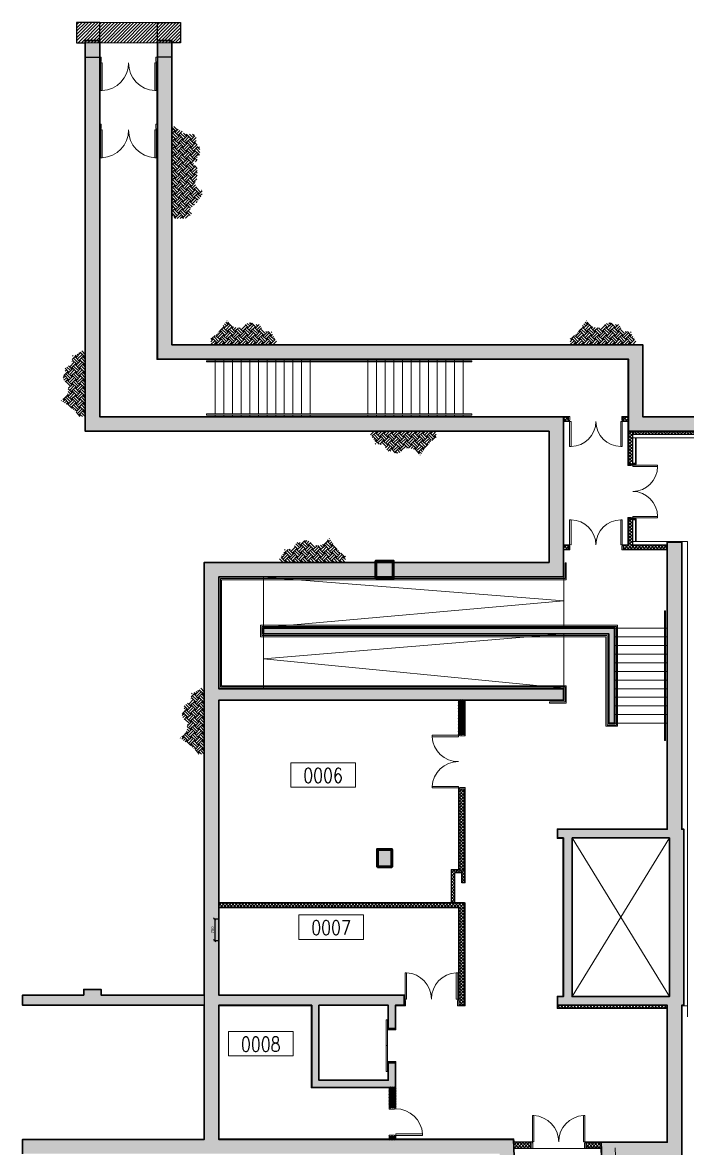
# Model space of a CAD drawing. Header units: inches. Extents: x 228171 to 360635, y 96017 to 200731.
# Drawn here: x 228171 to 251221, y 161698 to 200731 of the extents above; entities that cross this region are included whole.
import ezdxf
from ezdxf.enums import TextEntityAlignment as Align

# ---------------------------------------------------------------- set-up
doc = ezdxf.new("R2010")
doc.units = ezdxf.units.IN
doc.header["$MEASUREMENT"] = 0
for name, color, linetype, lineweight in [('COLUMN - Lower Floor$0$A-G250-M-Walls-Concrete', 251, 'Continuous', 30), ('COLUMN - Lower Floor$0$A-G26-M-Columns-Concrete', 251, 'Continuous', 50), ('COLUMN - Lower Floor$0$A-G262-H-Columns', 251, 'Continuous', 9), ('Lower Floor$0$A-G23-M-Stairs-Concrete', 251, 'Continuous', 15), ('Lower Floor$0$A-G23-M-Stairs-Railings', 251, 'Continuous', 15), ('Lower Floor$0$A-G250-G-Walls-Low-Level', 251, 'Continuous', 15), ('Lower Floor$0$A-G250-M-Walls-Blockwork', 251, 'Continuous', 25), ('Lower Floor$0$A-G251-H-External-Walls', 251, 'Continuous', 5), ('Lower Floor$0$A-G252-H-Internal-Walls', 251, 'Continuous', 9), ('Lower Floor$0$A-G312-M-Wall-Finish-Plaster', 7, 'Continuous', 15), ('Lower Floor$0$A-G312M-Wall-Cladding-Panel', 251, 'Continuous', 9), ('Lower Floor$0$A-G322-M-Door', 251, 'Continuous', 15), ('Lower Floor$0$A-G331-M-Floor-Finish-Screed', 251, 'Continuous', 5), ('Lower Floor$0$A-Z036-G-Void-Symbology', 251, 'Continuous', 9), ('Lower Floor$0$Z-Z001-S-Room-Name-Identification-250', 7, 'Continuous', 25)]:
    doc.layers.add(name, color=color, linetype=linetype, lineweight=lineweight)
doc.layers.add('Z-Z020-A-Xref', color=7, linetype='Continuous')
doc.styles.add('Lower Floor$0$Tag-RomanS', font='romans.shx', dxfattribs={"width": 0.8})
doc.styles.add('ROMAND', font='arial.ttf', dxfattribs={"height": 100})
doc.dimstyles.new('D100', dxfattribs={"dimscale": 0, "dimtxt": 100, "dimasz": 75, "dimexe": 30, "dimexo": 30, "dimgap": 25, "dimtad": 1, "dimdec": 0, "dimzin": 0, "dimdsep": 46, "dimtxsty": 'ROMAND', "dimblk1": 'OBLIQUE', "dimblk2": 'OBLIQUE', "dimsah": 1, "dimcen": 0.1, "dimclrt": 7, "dimadec": 0, "dimazin": 0, "dimtp": 0.1, "dimtfac": 1, "dimtdec": 0, "dimtmove": 0, "dimatfit": 3, "dimldrblk": 'OBLIQUE', "dimfxl": 1, "dimtolj": 1, "dimtzin": 0, "dimarcsym": 0})
pattern_1 = [(45, (189220.635, 257263.144), (-56.1266, 56.1266), []), (135, (189220.635, 257263.144), (-56.1266, -56.1266), [])]

# ---------------------------------------------------------------- blocks, each defined once
blk = doc.blocks.new('COLUMN - Lower Floor')
at = {"layer": 'COLUMN - Lower Floor$0$A-G262-H-Columns'}
h = blk.add_hatch(color=256, dxfattribs=at)
edge = h.paths.add_edge_path()
edge.add_line((57700, -70200), (57700, -75750))
edge.add_line((57700, -75750), (45750, -75750))
edge.add_line((45750, -75750), (45750, -79625))
edge.add_line((45750, -79625), (57700, -79625))
edge.add_line((57700, -79625), (57700, -80025))
edge.add_line((57700, -80025), (45750, -80025))
edge.add_line((45750, -80025), (45750, -90250))
edge.add_line((45750, -90250), (52175, -90250))
edge.add_line((52175, -90250), (52175, -90600))
edge.add_line((52175, -90600), (51875, -90600))
edge.add_line((51875, -90600), (51875, -91400))
edge.add_line((51875, -91400), (51625, -91400))
edge.add_line((51625, -91400), (51625, -90600))
edge.add_line((51625, -90600), (49225, -90600))
edge.add_line((49225, -90600), (49225, -93200))
edge.add_line((49225, -93200), (51625, -93200))
edge.add_line((51625, -93200), (51625, -92600))
edge.add_line((51625, -92600), (51875, -92600))
edge.add_line((51875, -92600), (51875, -93450))
edge.add_line((51875, -93450), (48975, -93450))
edge.add_line((48975, -93450), (48975, -90600))
edge.add_line((48975, -90600), (45750, -90600))
edge.add_line((45750, -90600), (45750, -95250))
edge.add_line((45750, -95250), (55971, -95250))
edge.add_line((55971, -95250), (56967, -120598))
edge.add_arc((56348, -42314), 78286, 270.08668, 270.45285, ccw=False)
edge.add_line((56467, -120600), (55491, -95750))
edge.add_line((55491, -95750), (38950, -95750))
edge.add_line((38950, -95750), (38950, -95250))
edge.add_line((38950, -95250), (45250, -95250))
edge.add_line((45250, -95250), (45250, -90600))
edge.add_line((45250, -90600), (38950, -90600))
edge.add_line((38950, -90600), (38950, -90250))
edge.add_line((38950, -90250), (41075, -90250))
edge.add_line((41075, -90250), (41075, -90050))
edge.add_line((41075, -90050), (41675, -90050))
edge.add_line((41675, -90050), (41675, -90250))
edge.add_line((41675, -90250), (45250, -90250))
edge.add_line((45250, -90250), (45250, -75250))
edge.add_line((45250, -75250), (57200, -75250))
edge.add_line((57200, -75250), (57200, -70700))
edge.add_line((57200, -70700), (51500, -70700))
edge.add_line((51500, -70700), (46500, -70700))
edge.add_line((46500, -70700), (41125, -70700))
edge.add_line((41125, -70700), (41125, -70500))
edge.add_line((41125, -70500), (41125, -65500))
edge.add_line((41125, -65500), (41125, -57152))
edge.add_line((41125, -57152), (41625, -57152))
edge.add_line((41625, -57152), (41625, -70200))
edge.add_line((41625, -70200), (57700, -70200))
for points in [[(60625, -70700), (59950, -70700), (59950, -68200), (43625, -68200), (43625, -57152), (44125, -57152), (44125, -67700), (60450, -67700), (60450, -70200), (86060, -70200), (86060, -70700), (69325, -70700), (61800, -70700), (61300, -70700)], [(51200, -75800), (51800, -75800), (51800, -75200), (51200, -75200)], [(59475, -80825), (59275, -80825), (59275, -77725), (47300, -77725), (47300, -77525), (59475, -77525)], [(51250, -85800), (51750, -85800), (51750, -85200), (51250, -85200)]]:
    blk.add_hatch(color=256, dxfattribs=at).paths.add_polyline_path(points)
h = blk.add_hatch(color=256, dxfattribs=at)
edge = h.paths.add_edge_path()
edge.add_line((61300, -74550), (61800, -74550))
edge.add_line((61800, -74550), (61800, -84500))
edge.add_line((61800, -84500), (61875, -84500))
edge.add_line((61875, -84500), (61875, -90600))
edge.add_line((61875, -90600), (61800, -90600))
edge.add_line((61800, -90600), (61800, -94211))
edge.add_line((61800, -94211), (61800, -95850))
edge.add_line((61800, -95850), (59523, -95850))
edge.add_line((59523, -95850), (60489, -120441))
edge.add_arc((55986, -63350), 57268, 274.0086, 274.5092, ccw=False)
edge.add_line((59990, -120478), (59003, -95350))
edge.add_line((59003, -95350), (61300, -95350))
edge.add_line((61300, -95350), (61300, -90600))
edge.add_line((61300, -90600), (57500, -90600))
edge.add_line((57500, -90600), (57500, -90300))
edge.add_line((57500, -90300), (57700, -90300))
edge.add_line((57700, -90300), (57700, -84800))
edge.add_line((57700, -84800), (57500, -84800))
edge.add_line((57500, -84800), (57500, -84500))
edge.add_line((57500, -84500), (61300, -84500))
edge.add_line((61300, -84500), (61300, -74550))
h.paths.add_polyline_path([(58000, -84800), (61375, -84800), (61375, -90300), (58000, -90300)], flags=16)
at = {"layer": 'COLUMN - Lower Floor$0$A-G250-M-Walls-Concrete'}
blk.add_lwpolyline([(57700, -70200), (57700, -75750), (45750, -75750), (45750, -79625), (57700, -79625), (57700, -80025), (45750, -80025), (45750, -90250), (52175, -90250), (52175, -90600), (51875, -90600), (51875, -91400), (51625, -91400), (51625, -90600), (49225, -90600), (49225, -93200), (51625, -93200), (51625, -92600), (51875, -92600), (51875, -93450), (48975, -93450), (48975, -90600), (45750, -90600), (45750, -95250), (55971, -95250), (56967, -120598, -0.001598)], format="xyb", dxfattribs=at)
blk.add_lwpolyline([(38950, -95750), (38950, -95250), (45250, -95250), (45250, -90600), (38950, -90600), (38950, -90250), (41075, -90250), (41075, -90050), (41675, -90050), (41675, -90250), (45250, -90250), (45250, -75250), (57200, -75250), (57200, -70700), (51500, -70700), (46500, -70700), (41125, -70700), (41125, -70500), (41125, -65500), (41125, -57152), (41625, -57152), (41625, -70200), (57700, -70200)], dxfattribs=at)
for points in [[(60625, -70700), (59950, -70700), (59950, -68200), (43625, -68200), (43625, -57152), (44125, -57152), (44125, -67700), (60450, -67700), (60450, -70200), (86060, -70200), (86060, -70700), (69325, -70700), (61800, -70700), (61300, -70700)], [(59475, -80825), (59275, -80825), (59275, -77725), (47300, -77725), (47300, -77525), (59475, -77525)], [(58000, -84800), (61375, -84800), (61375, -90300), (58000, -90300)]]:
    blk.add_lwpolyline(points, close=True, dxfattribs=at)
blk.add_lwpolyline([(61300, -74550), (61300, -74550), (61800, -74550), (61800, -84500), (61875, -84500), (61875, -90600), (61800, -90600), (61800, -94211), (61800, -95850), (59523, -95850), (60489, -120441, -0.002184), (59990, -120478), (59003, -95350), (61300, -95350), (61300, -90600), (57500, -90600), (57500, -90300), (57700, -90300), (57700, -84800), (57500, -84800), (57500, -84500), (61300, -84500), (61300, -74550)], format="xyb", close=True, dxfattribs=at)
at = {"layer": 'COLUMN - Lower Floor$0$A-G26-M-Columns-Concrete'}
for points in [[(51200, -75800), (51800, -75800), (51800, -75200), (51200, -75200)], [(51250, -85800), (51750, -85800), (51750, -85200), (51250, -85200)]]:
    blk.add_lwpolyline(points, close=True, dxfattribs=at)
blk = doc.blocks.new('Lower Floor$0$d1900-180')
at = {"layer": 'Lower Floor$0$A-G322-M-Door'}
for points in [[(-1812, 180), (-1812, 1042), (-1862, 1042), (-1862, 180)], [(-88, 180), (-88, 1042), (-38, 1042), (-38, 180)], [(-1850, 130), (-1862, 130), (-1862, 180), (-1900, 180), (-1900, 0), (-1850, 0)], [(-50, 130), (-38, 130), (-38, 180), (0, 180), (0, 0), (-50, 0)]]:
    blk.add_lwpolyline(points, close=True, dxfattribs=at)
for centre, start, end in [((-1812, 180), 0, 90), ((-88, 180), 90, 180)]:
    blk.add_arc(centre, 862, start, end, dxfattribs=at)
blk = doc.blocks.new('Lower Floor$0$d1900-230')
at = {"layer": 'Lower Floor$0$A-G322-M-Door'}
for points in [[(88, 230), (88, 1142), (38, 1142), (38, 230)], [(1812, 230), (1812, 1142), (1862, 1142), (1862, 230)]]:
    blk.add_lwpolyline(points, close=True, dxfattribs=at)
for points in [[(50, 180), (50, 0), (0, 0), (0, 230), (38, 230), (38, 180), (50, 180)], [(1850, 180), (1850, 0), (1900, 0), (1900, 230), (1862, 230), (1862, 180), (1850, 180)]]:
    blk.add_lwpolyline(points, dxfattribs=at)
for centre, start, end in [((38, 231), 359.9379, 86.8277), ((1862, 231), 93.1723, 180.0621)]:
    blk.add_arc(centre, 912, start, end, dxfattribs=at)
blk = doc.blocks.new('Lower Floor$0$tag-roomname')
at = {"linetype": 'Continuous', "lineweight": 15}
blk.add_lwpolyline([(-4.48, 3.38), (4.48, 3.38), (4.48, 0), (-4.48, 0)], close=True, dxfattribs=at)
at = {"lineweight": 25, "ltscale": 0.01, "style": 'Lower Floor$0$Tag-RomanS', "width": 0.8}
blk.add_attdef('ROOM_NO_2', text='', height=2, dxfattribs=at).set_placement((0, 1.61), align=Align.MIDDLE_CENTER)
at = {"linetype": 'ByBlock', "lineweight": 35, "ltscale": 0.01, "style": 'Lower Floor$0$Tag-RomanS', "width": 0.8, "flags": 1}
for tag, p in [('ROOM_NAME_1', (0, -2.29)), ('ROOM_NAME_2', (0, -5.74))]:
    blk.add_attdef(tag, text='', height=2.5, dxfattribs=at).set_placement(p, align=Align.MIDDLE_CENTER)
blk = doc.blocks.new('Lower Floor$0$d1900-165')
at = {"layer": 'Lower Floor$0$A-G322-M-Door', "elevation": 0}
for points in [[(-1812, 165), (-1812, 1027), (-1862, 1027), (-1862, 165)], [(-88, 165), (-88, 1027), (-38, 1027), (-38, 165)]]:
    blk.add_lwpolyline(points, close=True, dxfattribs=at)
at = {"layer": 'Lower Floor$0$A-G322-M-Door'}
for points in [[(-1850, 115), (-1862, 115), (-1862, 165), (-1900, 165), (-1900, 0), (-1850, 0)], [(-50, 115), (-38, 115), (-38, 165), (0, 165), (0, 0), (-50, 0)]]:
    blk.add_lwpolyline(points, close=True, dxfattribs=at)
for centre, start, end in [((-1812, 165, 0), 0, 90), ((-88, 165, 0), 90, 180)]:
    blk.add_arc(centre, 862, start, end, dxfattribs=at)
blk = doc.blocks.new('Lower Floor$0$d1000-230')
at = {"layer": 'Lower Floor$0$A-G322-M-Door'}
for p, q in [((-962, 180), (-962, 230)), ((-950, 180), (-962, 180)), ((-38, 180), (-50, 180))]:
    blk.add_line(p, q, dxfattribs=at)
blk.add_lwpolyline([(-88, 1154), (-38, 1154), (-38, 230), (-88, 230)], close=True, dxfattribs=at)
for points in [[(-962, 230), (-1000, 230), (-1000, 0), (-950, 0), (-950, 180)], [(-50, 180), (-50, 0), (0, 0), (0, 230), (-38, 230), (-38, 180)]]:
    blk.add_lwpolyline(points, dxfattribs=at)
blk.add_arc((-36, 229), 926, 93.2289, 179.9647, dxfattribs=at)
blk = doc.blocks.new('Lower Floor$0$d38')
at = {"layer": 'Lower Floor$0$A-G322-M-Door', "ltscale": 0.02, "elevation": 0}
for points in [[(58070, -86175), (58120, -86175), (58120, -85275), (58070, -85275)], [(57785, -85625), (58070, -85625), (58070, -85575), (57785, -85575)], [(58070, -86175), (58120, -86175), (58120, -87075), (58070, -87075)], [(57785, -86725), (58070, -86725), (58070, -86775), (57785, -86775)]]:
    blk.add_lwpolyline(points, close=True, dxfattribs=at)
blk = doc.blocks.new('Lower Floor$0$d2000-200')
at = {"layer": 'Lower Floor$0$A-G322-M-Door'}
for points in [[(88, 200), (88, 1162), (38, 1162), (38, 200), (88, 200)], [(1912, 200), (1912, 1162), (1962, 1162), (1962, 200), (1912, 200)]]:
    blk.add_lwpolyline(points, dxfattribs=at)
for points in [[(50, 150), (38, 150), (38, 200), (0, 200), (0, 0), (50, 0)], [(1950, 150), (1962, 150), (1962, 200), (2000, 200), (2000, 0), (1950, 0)]]:
    blk.add_lwpolyline(points, close=True, dxfattribs=at)
for centre, start, end in [((36, 199), 0.0562, 86.8872), ((1964, 199), 93.1128, 179.9438)]:
    blk.add_arc(centre, 964, start, end, dxfattribs=at)
blk = doc.blocks.new('_Oblique')
at = {"color": 0, "linetype": 'ByBlock', "lineweight": -2}
blk.add_line((-0.5, -0.5), (0.5, 0.5), dxfattribs=at)
blk = doc.blocks.new('*D46')
at = {"color": 0, "lineweight": -2, "transparency": 16777216}
for p, q in [((234970, 169650), (234803, 169650)), ((234833, 169650), (234833, 168900)), ((234970, 168900), (234803, 168900))]:
    blk.add_line(p, q, dxfattribs=at)
at = {"color": 0, "lineweight": -2, "transparency": 16777216, "xscale": 75, "yscale": 75, "zscale": 75}
for p, rotation in [((234833, 169650), 90), ((234833, 168900), 270)]:
    blk.add_blockref('_Oblique', p, dxfattribs=dict(at, rotation=rotation))
at = {"color": 7, "transparency": 16777216, "insert": (234757, 169275), "char_height": 100, "attachment_point": 5, "rotation": 90, "style": 'ROMAND'}
blk.add_mtext('\\A1;750', dxfattribs=at)

msp = doc.modelspace()

# ---------------------------------------------------------------- hatches: boundary and pattern name
at = {"layer": 'Lower Floor$0$A-G251-H-External-Walls'}
h = msp.add_hatch(dxfattribs=at)
h.set_pattern_fill('EARTH', color=256, scale=30, angle=45, style=0)
h.set_pattern_definition([(45, (199898.83, 263379.9), (3e-14, 269.4077), [190.5, -190.5]), (45, (199848.32, 263430.4), (3e-14, 269.4077), [190.5, -190.5]), (45, (199797.8, 263480.92), (3e-14, 269.4077), [190.5, -190.5]), (135, (199797.8, 263514.6), (-269.4077, 3e-14), [190.5, -190.5]), (135, (199848.32, 263565.11), (-269.4077, 3e-14), [190.5, -190.5]), (135, (199898.83, 263615.63), (-269.4077, 3e-14), [190.5, -190.5])])
h.paths.add_polyline_path([(234220.5, 196094.8), (234230.3, 196094.8), (234230.3, 196104.6), (234240.1, 196104.6), (234249.9, 196114.4), (234259.7, 196124.2), (234269.5, 196124.2), (234279.2, 196133.9), (234298.8, 196133.9), (234298.8, 196143.7), (234308.6, 196143.7), (234308.6, 196163.2), (234318.4, 196173), (234318.4, 196427.1), (234249.9, 196427.1), (234240.1, 196436.9), (234240.1, 196456.4), (234230.3, 196456.4), (234230.3, 196495.5), (234220.5, 196505.3), (234210.8, 196515), (234201, 196515), (234191.2, 196524.8), (234181.4, 196534.6), (234181.4, 196544.4), (234171.6, 196554.1), (234161.9, 196554.1), (234161.9, 196603), (234171.6, 196603), (234171.6, 196612.8), (234181.4, 196612.8), (234181.4, 196622.5), (234191.2, 196622.5), (234191.2, 196788.7), (234181.4, 196788.7), (234181.4, 196798.4), (234161.9, 196798.4), (234161.9, 196808.2), (234142.3, 196808.2), (234142.3, 196827.7), (234122.7, 196827.7), (234122.7, 196837.5), (234103.2, 196837.5), (234093.4, 196847.3), (234073.8, 196857.1), (233868.4, 196857.1), (233868.4, 196866.8), (233819.5, 196866.8), (233809.7, 196876.6), (233790.1, 196876.6), (233780.4, 196886.4), (233770.6, 196896.2), (233741.2, 196896.2), (233731.5, 196905.9), (233702.1, 196905.9), (233702.1, 196964.6), (233653.2, 196964.6), (233653.2, 196974.3), (233643.4, 196984.1), (233623.9, 196993.9), (233604.3, 197013.4), (233584.7, 197013.4), (233565.2, 197033), (233535.8, 197052.5), (233506.5, 197062.3), (233477.1, 197081.8), (233467.3, 197101.4), (233447.8, 197111.1), (233438, 197120.9), (233438, 197130.7), (233345.7, 197133.5), (233345.7, 193993.8), (233398.9, 193993.8), (233398.9, 193984), (233418.4, 193984), (233428.2, 193974.3), (233428.2, 193964.5), (233438, 193964.5), (233438, 193945), (233447.8, 193945), (233447.8, 193935.2), (233809.7, 193935.2), (233809.7, 193945), (233819.5, 193945), (233829.3, 193954.7), (233839.1, 193954.7), (233848.8, 193964.5), (233858.6, 193974.3), (233878.2, 193974.3), (233888, 193984), (233888, 193993.8), (233907.5, 193993.8), (233907.5, 194003.6), (233927.1, 194003.6), (233927.1, 194013.4), (233946.7, 194013.4), (233956.4, 194023.1), (233966.2, 194023.1), (233976, 194032.9), (233985.8, 194042.7), (233995.6, 194042.7), (234005.3, 194052.5), (234015.1, 194052.5), (234015.1, 194062.2), (234024.9, 194062.2), (234024.9, 194120.9), (234015.1, 194120.9), (234015.1, 194130.6), (234005.3, 194130.6), (233995.6, 194140.4), (233985.8, 194150.2), (233976, 194150.2), (233976, 194159.9), (233966.2, 194169.7), (233956.4, 194179.5), (233956.4, 194228.4), (233966.2, 194228.4), (233966.2, 194247.9), (233976, 194257.7), (233985.8, 194267.4), (233985.8, 194277.2), (233995.6, 194277.2), (233995.6, 194296.8), (234005.3, 194306.5), (234015.1, 194306.5), (234015.1, 194316.3), (234024.9, 194335.8), (234044.5, 194335.8), (234054.3, 194345.6), (234054.3, 194355.4), (234073.8, 194374.9), (234083.6, 194374.9), (234083.6, 194384.7), (234093.4, 194394.5), (234112.9, 194394.5), (234112.9, 194404.2), (234122.7, 194414), (234132.5, 194423.8), (234132.5, 194433.6), (234142.3, 194443.3), (234152.1, 194453.1), (234161.9, 194462.9), (234171.6, 194462.9), (234171.6, 194472.7), (234181.4, 194482.4), (234191.2, 194482.4), (234201, 194492.2), (234201, 194502), (234210.8, 194502), (234220.5, 194511.7), (234230.3, 194531.3), (234230.3, 194541.1), (234240.1, 194550.8), (234249.9, 194560.6), (234259.7, 194560.6), (234259.7, 194580.1), (234269.5, 194589.9), (234289, 194599.7), (234289, 194609.5), (234298.8, 194619.2), (234308.6, 194629), (234318.4, 194638.8), (234328.1, 194648.6), (234328.1, 194658.3), (234337.9, 194668.1), (234347.7, 194677.9), (234347.7, 194687.6), (234357.5, 194697.4), (234367.3, 194707.2), (234367.3, 194726.7), (234377.1, 194736.5), (234386.8, 194756), (234386.8, 194775.6), (234396.6, 194775.6), (234396.6, 194912.4), (234386.8, 194912.4), (234386.8, 194922.2), (234377.1, 194922.2), (234357.5, 194931.9), (234357.5, 194941.7), (234337.9, 194941.7), (234337.9, 194951.5), (234328.1, 194951.5), (234328.1, 194961.3), (234318.4, 194961.3), (234308.6, 194971), (234308.6, 194980.8), (234289, 194980.8), (234289, 194990.6), (234259.7, 194990.6), (234259.7, 195000.4), (234220.5, 195000.4), (234220.5, 195019.9), (234210.8, 195019.9), (234210.8, 195029.7), (234201, 195029.7), (234201, 195049.2), (234191.2, 195049.2), (234191.2, 195078.5), (234181.4, 195078.5), (234181.4, 195088.3), (234171.6, 195098.1), (234171.6, 195107.8), (234161.9, 195117.6), (234152.1, 195117.6), (234152.1, 195186), (234161.9, 195205.6), (234161.9, 195215.3), (234171.6, 195234.9), (234181.4, 195254.4), (234181.4, 195264.2), (234191.2, 195274), (234201, 195283.7), (234210.8, 195283.7), (234210.8, 195401), (234220.5, 195410.8), (234220.5, 195449.9), (234230.3, 195459.6), (234230.3, 195723.5), (234210.8, 195723.5), (234201, 195733.3), (234201, 195743), (234181.4, 195743), (234171.6, 195752.8), (234161.9, 195762.6), (234142.3, 195772.4), (234132.5, 195772.4), (234122.7, 195782.1), (234112.9, 195782.1), (234112.9, 195791.9), (234103.2, 195801.7), (234093.4, 195801.7), (234093.4, 195850.5), (234103.2, 195850.5), (234103.2, 195870.1), (234112.9, 195870.1), (234122.7, 195879.8), (234122.7, 195889.6), (234142.3, 195889.6), (234142.3, 195899.4), (234161.9, 195899.4), (234161.9, 195909.2), (234171.6, 195918.9), (234201, 195918.9), (234201, 195928.7), (234210.8, 195928.7), (234210.8, 195938.5), (234220.5, 195948.3)])
h = msp.add_hatch(dxfattribs=at)
h.set_pattern_fill('EARTH', color=256, scale=30, angle=45, style=0)
h.set_pattern_definition([(45, (152567.98, 259278.4), (3e-14, 269.4077), [190.5, -190.5]), (45, (152517.47, 259328.92), (3e-14, 269.4077), [190.5, -190.5]), (45, (152466.96, 259379.43), (3e-14, 269.4077), [190.5, -190.5]), (135, (152466.96, 259413.1), (-269.4077, 3e-14), [190.5, -190.5]), (135, (152517.47, 259463.62), (-269.4077, 3e-14), [190.5, -190.5]), (135, (152567.98, 259514.13), (-269.4077, 3e-14), [190.5, -190.5])])
h.paths.add_polyline_path([(236844.1, 189873.7), (236805.5, 190008.9), (236534.7, 190028.3), (236380, 190260.1), (236225.2, 190260.1), (236070.5, 190337.4), (235954.5, 190298.8), (235741.7, 190144.2), (235509.6, 190163.5), (235258.2, 190395.4), (234871.4, 189893), (234697.3, 189815.7), (234697.3, 189564.5), (234699.9, 189563.1), (236930.2, 189563.1), (236998.9, 189661.2), (236921.5, 189777.1)])
h = msp.add_hatch(dxfattribs=at)
h.set_pattern_fill('EARTH', color=256, scale=30, angle=45, style=0)
h.set_pattern_definition([(45, (165025.63, 259278.4), (3e-14, 269.4077), [190.5, -190.5]), (45, (164975.12, 259328.92), (3e-14, 269.4077), [190.5, -190.5]), (45, (164924.6, 259379.43), (3e-14, 269.4077), [190.5, -190.5]), (135, (164924.6, 259413.1), (-269.4077, 3e-14), [190.5, -190.5]), (135, (164975.12, 259463.62), (-269.4077, 3e-14), [190.5, -190.5]), (135, (165025.63, 259514.13), (-269.4077, 3e-14), [190.5, -190.5])])
h.paths.add_polyline_path([(249301.8, 189873.7), (249263.1, 190008.9), (248992.3, 190028.3), (248837.6, 190260.1), (248682.9, 190260.1), (248528.2, 190337.4), (248412.1, 190298.8), (248199.4, 190144.2), (247967.3, 190163.5), (247715.9, 190395.4), (247329.1, 189893), (247155, 189815.7), (247155, 189564.5), (247157.6, 189563.1), (249387.8, 189563.1), (249456.5, 189661.2), (249379.1, 189777.1)])
h = msp.add_hatch(dxfattribs=at)
h.set_pattern_fill('EARTH', color=256, scale=30, angle=135, style=0)
h.set_pattern_definition([(135, (160630.46, 104939.85), (-269.4077, 4e-14), [190.5, -190.5]), (135, (160579.95, 104889.33), (-269.4077, 4e-14), [190.5, -190.5]), (135, (160529.44, 104838.82), (-269.4077, 4e-14), [190.5, -190.5]), (225, (160495.76, 104838.82), (-4e-14, -269.4077), [190.5, -190.5]), (225, (160445.25, 104889.33), (-4e-14, -269.4077), [190.5, -190.5]), (225, (160394.73, 104939.85), (-4e-14, -269.4077), [190.5, -190.5])])
h.paths.add_polyline_path([(230035.2, 189216), (229899.9, 189177.3), (229880.6, 188906.6), (229648.8, 188751.8), (229648.8, 188597.1), (229571.5, 188442.4), (229610.1, 188326.3), (229764.7, 188113.6), (229745.4, 187881.5), (229513.5, 187630.1), (230015.9, 187243.3), (230093.1, 187069.2), (230344.3, 187069.2), (230345.7, 187071.8), (230345.7, 189302.1), (230247.7, 189370.7), (230131.8, 189293.4)])
h = msp.add_hatch(dxfattribs=at)
h.set_pattern_fill('EARTH', color=256, scale=30, angle=225, style=0)
h.set_pattern_definition([(225, (324642.77, 116847.88), (-6e-14, -269.4077), [190.5, -190.5]), (225, (324693.28, 116797.37), (-6e-14, -269.4077), [190.5, -190.5]), (225, (324743.8, 116746.86), (-6e-14, -269.4077), [190.5, -190.5]), (315, (324743.8, 116713.18), (269.4077, -6e-14), [190.5, -190.5]), (315, (324693.28, 116662.67), (269.4077, -6e-14), [190.5, -190.5]), (315, (324642.77, 116612.15), (269.4077, -6e-14), [190.5, -190.5])])
h.paths.add_polyline_path([(240366.6, 186252.6), (240405.3, 186117.4), (240676.1, 186098), (240830.8, 185866.2), (240985.5, 185866.2), (241140.2, 185788.9), (241256.3, 185827.5), (241469, 185982.1), (241701.1, 185962.8), (241952.5, 185730.9), (242339.3, 186233.3), (242513.4, 186310.6), (242513.4, 186561.7), (242510.8, 186563.1), (240280.6, 186563.1), (240211.9, 186465.1), (240289.3, 186349.2)])
h = msp.add_hatch(dxfattribs=at)
h.set_pattern_fill('EARTH', color=256, scale=30, angle=225, style=0)
h.set_pattern_definition([(135, (321490.67, 251728.4), (-6e-14, 269.4077), [190.5, -190.5]), (135, (321541.18, 251778.92), (-6e-14, 269.4077), [190.5, -190.5]), (135, (321591.7, 251829.43), (-6e-14, 269.4077), [190.5, -190.5]), (45, (321591.7, 251863.1), (269.4077, 6e-14), [190.5, -190.5]), (45, (321541.18, 251913.62), (269.4077, 6e-14), [190.5, -190.5]), (45, (321490.67, 251964.13), (269.4077, 6e-14), [190.5, -190.5])])
h.paths.add_polyline_path([(237214.5, 182323.7), (237253.2, 182458.9), (237524, 182478.3), (237678.7, 182710.1), (237833.4, 182710.1), (237988.1, 182787.4), (238104.2, 182748.8), (238316.9, 182594.2), (238549, 182613.5), (238800.4, 182845.4), (239187.2, 182343), (239361.3, 182265.7), (239361.3, 182014.5), (239358.7, 182013.1), (237128.5, 182013.1), (237059.8, 182111.2), (237137.2, 182227.1)])
h = msp.add_hatch(dxfattribs=at)
h.set_pattern_fill('EARTH', color=256, scale=30, angle=135, style=0)
h.set_pattern_definition([(135, (164755.38, 93242.03), (-269.4077, 4e-14), [190.5, -190.5]), (135, (164704.86, 93191.51), (-269.4077, 4e-14), [190.5, -190.5]), (135, (164654.35, 93141), (-269.4077, 4e-14), [190.5, -190.5]), (225, (164620.67, 93141), (-4e-14, -269.4077), [190.5, -190.5]), (225, (164570.16, 93191.51), (-4e-14, -269.4077), [190.5, -190.5]), (225, (164519.64, 93242.03), (-4e-14, -269.4077), [190.5, -190.5])])
h.paths.add_polyline_path([(234160.1, 177518.2), (234024.8, 177479.5), (234005.5, 177208.7), (233773.7, 177054), (233773.7, 176899.3), (233696.4, 176744.6), (233735, 176628.5), (233889.6, 176415.8), (233870.3, 176183.7), (233638.4, 175932.3), (234140.8, 175545.4), (234218.1, 175371.4), (234469.2, 175371.4), (234470.6, 175374), (234470.6, 177604.2), (234372.6, 177672.9), (234256.7, 177595.5)])
at = {"layer": 'Lower Floor$0$A-G252-H-Internal-Walls'}
h = msp.add_hatch(dxfattribs=at)
h.set_pattern_fill('ANSI31', color=256, scale=25, style=0)
h.set_pattern_definition([(45, (189220.635, 257263.144), (-56.1266, 56.1266), [])])
h.paths.add_polyline_path([(230045.7, 200731), (233645.7, 200731), (233645.7, 200031), (230045.7, 200031)])
h = msp.add_hatch(color=256, dxfattribs=at)
h.paths.add_polyline_path([(230345.7, 200031), (230845.8, 200031), (230845.8, 199531), (230345.7, 199531)])
h.paths.add_polyline_path([(232845.7, 200031), (233345.7, 200031), (233345.7, 199531), (232845.7, 199531)])
h = msp.add_hatch(dxfattribs=at)
h.set_pattern_fill('ANSI37', color=256, scale=25, style=0)
h.set_pattern_definition([(135, (306870.75, 257278.144), (56.1266, 56.1266), []), (45, (306870.75, 257278.144), (56.1266, -56.1266), [])])
h.paths.add_polyline_path([(246920.7, 187063.1), (247095.7, 187063.1), (247095.7, 186913.1), (246920.7, 186913.1)])
h = msp.add_hatch(dxfattribs=at)
h.set_pattern_fill('ANSI37', color=256, scale=25, style=0)
h.set_pattern_definition([(45, (189220.635, 257278.144), (-56.1266, 56.1266), []), (135, (189220.635, 257278.144), (-56.1266, -56.1266), [])])
h.paths.add_polyline_path([(249170.7, 187063.1), (248995.7, 187063.1), (248995.7, 186913.1), (249170.7, 186913.1)])
h = msp.add_hatch(dxfattribs=at)
h.set_pattern_fill('ANSI37', color=256, scale=25, style=0)
h.set_pattern_definition(pattern_1)
h.paths.add_polyline_path([(249320.7, 186563.1), (249170.7, 186563.1), (249170.7, 185423.6), (249320.7, 185423.6)])
h = msp.add_hatch(dxfattribs=at)
h.set_pattern_fill('ANSI37', color=256, scale=25, style=0)
h.set_pattern_definition(pattern_1)
edge = h.paths.add_edge_path()
edge.add_line((249320.7, 186563.1), (249320.7, 186463.1))
edge.add_line((249320.7, 186463.1), (264782.9, 186463.1))
edge.add_line((264782.9, 186463.1), (264853.5, 186563.1))
edge.add_line((264853.5, 186563.1), (249320.7, 186563.1))
h = msp.add_hatch(dxfattribs=at)
h.set_pattern_fill('ANSI37', color=256, scale=25, style=0)
h.set_pattern_definition(pattern_1)
h.paths.add_polyline_path([(249320.7, 182613.1), (249320.7, 182763.1), (249170.7, 182763.1), (249170.7, 182613.1), (248995.7, 182613.1), (248995.7, 182463.1), (250520.6, 182463.1), (250520.6, 182613.1)])
h.paths.add_polyline_path([(249320.7, 183523.6), (249170.7, 183523.6), (249170.7, 182763.1), (249320.7, 182763.1)])
h = msp.add_hatch(dxfattribs=at)
h.set_pattern_fill('ANSI37', color=256, scale=25, style=0)
h.set_pattern_definition(pattern_1)
h.paths.add_polyline_path([(247095.7, 182613.1), (246970.6, 182613.1), (246970.6, 182463.1), (247095.7, 182463.1)])
h.paths.add_polyline_path([(246970.6, 182613.1), (246920.7, 182613.1), (246920.7, 182463.1), (246970.6, 182463.1)])
at = {"layer": 'Lower Floor$0$A-G252-H-Internal-Walls', "lineweight": 50}
h = msp.add_hatch(dxfattribs=at)
h.set_pattern_fill('ANSI37', color=256, scale=25, style=0)
h.set_pattern_definition([(45, (189170.7, 257263.145), (-56.1266, 56.1266), []), (135, (189170.7, 257263.145), (-56.1266, -56.1266), [])])
h.paths.add_polyline_path([(243495.7, 176058.6), (243495.7, 177238.5), (243295.7, 177238.5), (243295.7, 176058.6)])
at = {"layer": 'Lower Floor$0$A-G252-H-Internal-Walls'}
h = msp.add_hatch(dxfattribs=at)
h.set_pattern_fill('ANSI37', color=256, scale=25, style=0)
h.set_pattern_definition(pattern_1)
h.paths.add_polyline_path([(243495.7, 174158.6), (243295.7, 174158.6), (243295.7, 171358.2), (243495.7, 171358.2)])
h = msp.add_hatch(dxfattribs=at)
h.set_pattern_fill('ANSI37', color=256, scale=25, style=0)
h.set_pattern_definition([(45, (189190.635, 257263.144), (-56.1266, 56.1266), []), (135, (189190.635, 257263.144), (-56.1266, -56.1266), [])])
h.paths.add_polyline_path([(243495.7, 171358.2), (243045.7, 171358.2), (243045.7, 170208.2), (243145.7, 170208.2), (243145.7, 171258.2), (243395.7, 171258.2), (243395.7, 170908.2), (243495.7, 170908.2)])
h = msp.add_hatch(dxfattribs=at)
h.set_pattern_fill('ANSI37', color=256, scale=25, style=0)
h.set_pattern_definition(pattern_1)
h.paths.add_polyline_path([(243295.7, 170058.2), (243295.7, 166663.1), (243495.7, 166663.1), (243495.7, 170208.2), (243145.7, 170208.2), (243145.7, 170208.2), (243045.7, 170208.2), (243045.7, 170208.2), (234970.6, 170208.1), (234970.6, 170058.1)])
h = msp.add_hatch(dxfattribs=at)
h.set_pattern_fill('ANSI37', color=256, scale=25, style=0)
h.set_pattern_definition(pattern_1)
h.paths.add_polyline_path([(250520.6, 166663.1), (246720.6, 166663.1), (246720.6, 166563.1), (250520.6, 166563.1)])
at = {"layer": 'Lower Floor$0$A-G252-H-Internal-Walls', "lineweight": 50}
h = msp.add_hatch(dxfattribs=at)
h.set_pattern_fill('ANSI37', color=256, scale=25, style=0)
h.set_pattern_definition([(45, (191920.635, 257363.144), (-56.1266, 56.1266), []), (135, (191920.635, 257363.144), (-56.1266, -56.1266), [])])
h.paths.add_polyline_path([(240895.6, 163813.1), (241095.6, 163813.1), (241095.6, 163113.1), (240895.6, 163113.1)])
h = msp.add_hatch(dxfattribs=at)
h.set_pattern_fill('ANSI37', color=256, scale=25, style=0)
h.set_pattern_definition([(45, (191920.635, 257263.144), (-56.1266, 56.1266), []), (135, (191920.635, 257263.144), (-56.1266, -56.1266), [])])
h.paths.add_polyline_path([(240895.6, 162113.1), (240895.6, 162013.1), (241095.6, 162013.1), (241095.6, 162113.1)])
at = {"layer": 'Lower Floor$0$A-G252-H-Internal-Walls'}
h = msp.add_hatch(dxfattribs=at)
h.set_pattern_fill('ANSI37', color=256, scale=25, style=0)
h.set_pattern_definition([(45, (189220.635, 257263.17), (-56.1266, 56.1266), []), (135, (189220.635, 257263.17), (-56.1266, -56.1266), [])])
h.paths.add_polyline_path([(245805.9, 161913.2), (245195.8, 161913.2), (245203.7, 161713.2), (245805.9, 161713.2)])
h = msp.add_hatch(dxfattribs=at)
h.set_pattern_fill('ANSI37', color=256, scale=25, style=0)
h.set_pattern_definition([(45, (189220.635, 257263.12), (-56.1266, 56.1266), []), (135, (189220.635, 257263.12), (-56.1266, -56.1266), [])])
h.paths.add_polyline_path([(247705.9, 161913.1), (248223.2, 161913.1), (248231, 161713.2), (247705.9, 161713.1)])

# ---------------------------------------------------------------- linework, layer by layer
for p, q in [((230345.7, 186563.1), (230345.7, 200111)), ((230345.7, 200111), (230845.7, 200111)), ((230845.7, 199331), (230845.7, 200111)), ((232845.7, 200111), (233345.7, 200111)), ((232845.8, 199331), (232845.7, 200111)), ((233345.7, 189563.1), (233345.7, 200111)), ((233345.7, 189563.1), (249670.7, 189563.1)), ((249670.7, 189563.1), (249670.7, 187063.1)), ((249670.7, 187063.1), (275280.6, 187063.1)), ((230345.7, 186563.1), (246420.7, 186563.1)), ((246420.7, 186563.1), (246420.7, 182013.1)), ((246420.7, 182013.1), (234470.6, 182013.1)), ((234470.6, 182013.1), (234470.6, 162013.1)), ((234470.6, 162013.1), (228170.7, 162013.1)), ((228170.7, 162013.1), (228170.7, 161513.1))]:
    msp.add_line(p, q)
at = {"layer": 'Lower Floor$0$A-G23-M-Stairs-Concrete'}
for p, q in [((234845.7, 189048.1), (234845.7, 189003.1)), ((234845.7, 188963.1), (234845.7, 187163.1)), ((235145.7, 189048.1), (235145.7, 189003.1)), ((235145.7, 188963.1), (235145.7, 187163.1)), ((235445.7, 189048.1), (235445.7, 189003.1)), ((235445.7, 188963.1), (235445.7, 187163.1)), ((235745.7, 189048.1), (235745.7, 189003.1)), ((235745.7, 188963.1), (235745.7, 187163.1)), ((236045.7, 189048.1), (236045.7, 189003.1)), ((236045.7, 188963.1), (236045.7, 187163.1)), ((236345.7, 189048.1), (236345.7, 189003.1)), ((236345.7, 188963.1), (236345.7, 187163.1)), ((236645.7, 189048.1), (236645.7, 189003.1)), ((236645.7, 188963.1), (236645.7, 187163.1)), ((236945.7, 189048.1), (236945.7, 189003.1)), ((236945.7, 188963.1), (236945.7, 187163.1)), ((237245.7, 189048.1), (237245.7, 189003.1)), ((237245.7, 188963.1), (237245.7, 187163.1)), ((237545.7, 189048.1), (237545.7, 189003.1)), ((237545.7, 188963.1), (237545.7, 187163.1)), ((237845.7, 189048.1), (237845.7, 189003.1)), ((237845.7, 188963.1), (237845.7, 187163.1)), ((238145.7, 189048.1), (238145.7, 189003.1)), ((238145.7, 188963.1), (238145.7, 187163.1)), ((240145.7, 189048.1), (240145.7, 189003.1)), ((240145.7, 188963.1), (240145.7, 187163.1)), ((240445.7, 189048.1), (240445.7, 189003.1)), ((240445.7, 188963.1), (240445.7, 187163.1)), ((240745.7, 189048.1), (240745.7, 189003.1)), ((240745.7, 188963.1), (240745.7, 187163.1)), ((241045.7, 189048.1), (241045.7, 189003.1)), ((241045.7, 188963.1), (241045.7, 187163.1)), ((241345.7, 189048.1), (241345.7, 189003.1)), ((241345.7, 188963.1), (241345.7, 187163.1)), ((241645.7, 189048.1), (241645.7, 189003.1)), ((241645.7, 188963.1), (241645.7, 187163.1)), ((241945.7, 189048.1), (241945.7, 189003.1)), ((241945.7, 188963.1), (241945.7, 187163.1)), ((242245.7, 189048.1), (242245.7, 189003.1)), ((242245.7, 188963.1), (242245.7, 187163.1)), ((242545.7, 189048.1), (242545.7, 189003.1)), ((242545.7, 188963.1), (242545.7, 187163.1)), ((242845.7, 189048.1), (242845.7, 189003.1)), ((242845.7, 188963.1), (242845.7, 187163.1)), ((243145.7, 189048.1), (243145.7, 189003.1)), ((243145.7, 188963.1), (243145.7, 187163.1)), ((243445.7, 189048.1), (243445.7, 189003.1)), ((243445.7, 188963.1), (243445.7, 187163.1)), ((234845.7, 187123.1), (234845.7, 187078.1)), ((235145.7, 187123.1), (235145.7, 187078.1)), ((235445.7, 187123.1), (235445.7, 187078.1)), ((235745.7, 187123.1), (235745.7, 187078.1)), ((236045.7, 187123.1), (236045.7, 187078.1)), ((236345.7, 187123.1), (236345.7, 187078.1)), ((236645.7, 187123.1), (236645.7, 187078.1)), ((236945.7, 187123.1), (236945.7, 187078.1)), ((237245.7, 187123.1), (237245.7, 187078.1)), ((237545.7, 187123.1), (237545.7, 187078.1)), ((237845.7, 187123.1), (237845.7, 187078.1)), ((238145.7, 187123.1), (238145.7, 187078.1)), ((240145.7, 187123.1), (240145.7, 187078.1)), ((240445.7, 187123.1), (240445.7, 187078.1)), ((240745.7, 187123.1), (240745.7, 187078.1)), ((241045.7, 187123.1), (241045.7, 187078.1)), ((241345.7, 187123.1), (241345.7, 187078.1)), ((241645.7, 187123.1), (241645.7, 187078.1)), ((241945.7, 187123.1), (241945.7, 187078.1)), ((242245.7, 187123.1), (242245.7, 187078.1)), ((242545.7, 187123.1), (242545.7, 187078.1)), ((242845.7, 187123.1), (242845.7, 187078.1)), ((243145.7, 187123.1), (243145.7, 187078.1)), ((243445.7, 187123.1), (243445.7, 187078.1)), ((246936.7, 180687.4, 0), (236520.7, 181498.1)), ((236520.7, 179753.1), (236520.7, 181498.1)), ((246935.7, 179738.1), (246935.7, 181498.1)), ((236520.7, 179753.1), (246936.7, 180687.4, 0)), ((248755.8, 179738.1), (248710.8, 179738.1)), ((250420.6, 179738), (248795.8, 179738.1)), ((249558.2, 179736.7), (249558.2, 179738.1)), ((250520.6, 179738), (250460.6, 179738)), ((246936.3, 179538.1), (236520.7, 178675.8)), ((236520.7, 177653.5, 0), (236520.7, 179523.1)), ((246935.7, 177653.5), (246935.7, 179538.1)), ((248755.8, 179438.1), (248710.8, 179438.1)), ((250420.6, 179438), (248795.8, 179438.1)), ((250505.6, 179438), (250460.6, 179438)), ((248755.8, 179138.1), (248710.8, 179138.1)), ((248755.8, 178838.1), (248710.8, 178838.1)), ((250420.6, 179138), (248795.8, 179138.1)), ((250420.6, 178838), (248795.8, 178838.1)), ((250505.6, 179138), (250460.6, 179138)), ((250505.6, 178838), (250460.6, 178838)), ((236520.7, 178675.8), (246935.7, 177653.5)), ((248755.8, 178538.1), (248710.8, 178538.1)), ((250420.6, 178538), (248795.8, 178538.1)), ((250505.6, 178538), (250460.6, 178538)), ((248755.8, 178238.1), (248710.8, 178238.1)), ((250420.5, 178238), (248795.8, 178238.1)), ((250505.6, 178238), (250460.5, 178238)), ((248755.8, 177938.1), (248710.8, 177938.1)), ((248755.8, 177638.1), (248710.8, 177638.1)), ((250420.5, 177938), (248795.8, 177938.1)), ((250420.5, 177638), (248795.8, 177638.1)), ((250505.6, 177938), (250460.5, 177938)), ((250505.6, 177638), (250460.5, 177638)), ((248755.8, 177338.1), (248710.8, 177338.1)), ((250420.5, 177338), (248795.8, 177338.1)), ((250505.6, 177338), (250460.5, 177338)), ((248755.8, 177038.1), (248710.8, 177038.1)), ((250420.5, 177038), (248795.8, 177038.1)), ((250505.6, 177038), (250460.5, 177038)), ((248755.8, 176738.1), (248710.8, 176738.1)), ((248755.8, 176438.1), (248710.8, 176438.1)), ((250420.5, 176738), (248795.8, 176738.1)), ((250420.4, 176438), (248795.8, 176438.1)), ((250505.6, 176438), (250460.4, 176438)), ((250505.6, 176738), (250460.5, 176738))]:
    msp.add_line(p, q, dxfattribs=at)
at = {"layer": 'Lower Floor$0$A-G23-M-Stairs-Railings'}
for p, q in [((234545.7, 189003.1), (243745.7, 189003.1)), ((234545.7, 189003.1), (234545.7, 188963.1)), ((234545.7, 188963.1), (243745.7, 188963.1)), ((243745.7, 189003.1), (243745.7, 188963.1)), ((234545.7, 187163.1), (243745.7, 187163.1)), ((234545.7, 187163.1), (234545.7, 187123.1)), ((234545.7, 187123.1), (243745.7, 187123.1)), ((243745.7, 187163.1), (243745.7, 187123.1)), ((246980.7, 181453.1), (246980.7, 181998.1)), ((246980.7, 181998.1), (247020.7, 181998.1)), ((247020.7, 181413.1), (247020.7, 181998.1)), ((235030.6, 177698.5), (235030.6, 181453.1)), ((235030.6, 181453.1), (246980.7, 181453.1)), ((235070.6, 177738.5), (235070.6, 181413.1)), ((235070.6, 181413.1), (247020.7, 181413.1)), ((250420.7, 180338), (250420.4, 175838)), ((250460.7, 180338, 0), (250420.7, 180338)), ((250460.7, 180338, 0), (250460.4, 175838)), ((236420.7, 179438.1), (236420.7, 179838.1)), ((236420.7, 179838.1), (248795.8, 179838.1)), ((236460.7, 179478.1), (236460.7, 179798.1)), ((236460.7, 179798.1), (248755.8, 179798.1)), ((248755.8, 179798.1), (248755.8, 176378.1)), ((248795.8, 179838.1), (248795.8, 176338.1)), ((236420.7, 179438.1), (248395.7, 179438.1)), ((236460.7, 179478.1), (248435.7, 179478.1)), ((248395.7, 179438.1), (248395.7, 176338.1)), ((248435.7, 179478.1), (248435.7, 176378.1)), ((235030.6, 177698.5), (246980.7, 177698.5)), ((235070.6, 177738.5), (247020.7, 177738.5)), ((246980.7, 177698.5), (246980.7, 177178.5)), ((247020.7, 177738.5), (247020.7, 177138.5)), ((246435.7, 177178.5), (246980.7, 177178.5)), ((246435.7, 177138.5), (246435.7, 177178.5)), ((246435.7, 177138.5), (247020.7, 177138.5)), ((248395.7, 176338.1), (248795.8, 176338.1)), ((248435.7, 176378.1), (248755.8, 176378.1)), ((250460.4, 175838), (250420.4, 175838))]:
    msp.add_line(p, q, dxfattribs=at)
at = {"layer": 'Lower Floor$0$A-G250-G-Walls-Low-Level'}
msp.add_line((236520.7, 179738.1), (236520.7, 179538.1), dxfattribs=at)
at = {"layer": 'Lower Floor$0$A-G250-M-Walls-Blockwork'}
for p, q in [((246920.7, 187063.1, 0), (247095.7, 187063.1, 0)), ((246920.7, 186913.1), (246920.7, 187063.1)), ((247095.7, 186913.1), (247095.7, 187063.1)), ((248995.7, 186913.1, 0), (248995.7, 187063.1, 0)), ((249170.7, 187063.1, 0), (248995.7, 187063.1, 0)), ((249170.7, 186913.1), (249170.7, 187063.1)), ((246920.7, 186913.1, 0), (247095.7, 186913.1, 0)), ((249170.7, 186913.1, 0), (248995.7, 186913.1, 0)), ((249320.7, 186563.1, 0), (249170.7, 186563.1, 0)), ((249170.7, 186563.1, 0), (249170.7, 185423.6, 0)), ((249320.7, 185423.6, 0), (249320.7, 186563.1, 0)), ((249320.7, 185423.6, 0), (249170.7, 185423.6, 0)), ((249170.7, 185423.6, 0), (249320.7, 185423.6, 0)), ((249320.7, 183523.6), (249170.7, 183523.6)), ((249170.7, 183523.6), (249170.7, 182613.1, 0)), ((249170.7, 183523.6, 0), (249320.7, 183523.6)), ((249320.7, 182613.1, 0), (249320.7, 183523.6)), ((246920.7, 182613.1, 0), (247095.7, 182613.1, 0)), ((246920.7, 182613.1, 0), (246920.7, 182463.1, 0)), ((246920.7, 182463.1, 0), (247095.7, 182463.1, 0)), ((247095.7, 182613.1, 0), (247095.7, 182463.1, 0)), ((249170.7, 182613.1, 0), (248995.7, 182613.1, 0)), ((248995.7, 182613.1, 0), (248995.7, 182463.1, 0)), ((250520.6, 182463.1, 0), (248995.7, 182463.1, 0)), ((250520.6, 182613.1, 0), (249320.7, 182613.1, 0)), ((250520.6, 182613.1), (250520.6, 182463.1)), ((243495.7, 170208.2), (234970.6, 170208.1)), ((234970.6, 170208.1), (234970.6, 170058.1)), ((243495.7, 166663.1), (243495.7, 170208.2)), ((234970.6, 170058.1), (243295.7, 170058.2)), ((243295.7, 167063.2), (243295.7, 170058.2)), ((243295.7, 170058.2), (243295.7, 166663.1)), ((243295.7, 166663.1), (243495.7, 166663.1)), ((246720.6, 166663.1), (246720.6, 166563.1)), ((246720.6, 166563.1), (250520.6, 166563.1)), ((240895.6, 162113.1), (240895.6, 162013.1)), ((240895.6, 162113.1), (241095.6, 162113.1)), ((241095.6, 162013.1), (240895.6, 162013.1)), ((241095.6, 162113.1), (241095.6, 162013.1))]:
    msp.add_line(p, q, dxfattribs=at)
for points in [[(230345.7, 199531), (230845.8, 199531), (230845.7, 200731), (230045.7, 200731), (230045.7, 200031), (230345.7, 200031), (230345.7, 199531)], [(233345.7, 199531), (232845.7, 199531), (232845.7, 200731), (233645.7, 200731), (233645.7, 200031), (233345.7, 200031), (233345.7, 199531)], [(249320.7, 186563.1), (249320.7, 186463.1), (264782.9, 186463.1), (264853.5, 186563.1), (249320.7, 186563.1)], [(240895.6, 163813.1), (241095.6, 163813.1), (241095.6, 163113.1), (240895.6, 163113.1), (240895.6, 163813.1)], [(245805.9, 161913.2), (245195.8, 161913.2), (245203.7, 161713.2), (245805.9, 161713.2), (245805.9, 161913.2)], [(247705.9, 161913.1), (248223.2, 161913.1), (248231, 161713.2), (247705.9, 161713.1), (247705.9, 161913.1)]]:
    msp.add_lwpolyline(points, dxfattribs=at)
at = {"layer": 'Lower Floor$0$A-G250-M-Walls-Blockwork', "elevation": 0}
for points in [[(243495.7, 176058.6), (243495.7, 177238.5), (243295.7, 177238.5), (243295.7, 176058.6), (243495.7, 176058.6)], [(243495.7, 171358.2), (243495.7, 174158.6), (243295.7, 174158.6), (243295.7, 171358.2)], [(243145.7, 171258.2), (243145.7, 170208.2), (243045.7, 170208.2), (243045.7, 171358.2), (243495.7, 171358.2), (243495.7, 170908.2), (243395.7, 170908.2), (243395.7, 171258.2), (243145.7, 171258.2)]]:
    msp.add_lwpolyline(points, dxfattribs=at)
at = {"layer": 'Lower Floor$0$A-G252-H-Internal-Walls'}
for points in [[(230045.7, 200731), (233645.7, 200731), (233645.7, 200031), (230045.7, 200031)], [(230345.7, 200031), (230845.8, 200031), (230845.8, 199531), (230345.7, 199531)], [(232845.7, 200031), (233345.7, 200031), (233345.7, 199531), (232845.7, 199531)]]:
    msp.add_lwpolyline(points, close=True, dxfattribs=at)
at = {"layer": 'Lower Floor$0$A-G312-M-Wall-Finish-Plaster'}
for p, q in [((230860.7, 199331), (230845.7, 199331)), ((230860.7, 197206), (230860.7, 199331)), ((232830.7, 197206), (232826.7, 199331)), ((232826.7, 199331), (232841.8, 199331)), ((232830.7, 199331), (232845.8, 199331)), ((230860.7, 187078.1), (230860.7, 197006)), ((232830.7, 189048.1), (232830.7, 197006)), ((232830.7, 189048.1), (232830.7, 191366.7)), ((232830.7, 189048.1), (249155.7, 189048.1)), ((249155.7, 189048.1), (249155.7, 187078.1)), ((247095.7, 187078.1), (230860.7, 187078.1)), ((247095.7, 187063.1), (247095.7, 187078.1)), ((248995.7, 187078.1), (249155.7, 187078.1)), ((248995.7, 187063.1, 0), (248995.7, 187078.1)), ((247095.7, 186898.1), (246935.7, 186898.1)), ((246935.7, 182628.1), (246935.7, 186898.1, 0)), ((247095.7, 186898.1), (247095.7, 186913.1)), ((248995.7, 186898.1), (248995.7, 186913.1, 0)), ((248995.7, 186898.1), (249155.7, 186898.1)), ((249155.7, 185423.6, 0), (249155.7, 186898.1, 0)), ((264694.6, 186338.2, 0), (249320.7, 186338.1, 0)), ((249170.7, 185423.6, 0), (249155.7, 185423.6, 0)), ((249155.7, 183523.6), (249155.7, 182628.1, 0)), ((249170.7, 183523.6), (249155.7, 183523.6)), ((251220.6, 182743.1, 0), (249320.7, 182743.1, 0)), ((251220.6, 182743.1, 0), (251220.6, 166263.1, 0)), ((247095.7, 182628.1, 0), (246935.7, 182628.1, 0)), ((247095.7, 182448.1, 0), (246935.7, 182448.1, 0)), ((246935.7, 181498.1), (246935.7, 182448.1)), ((247095.7, 182613.1, 0), (247095.7, 182628.1, 0)), ((247095.7, 182463.1, 0), (247095.7, 182448.1, 0)), ((248995.7, 182628.1, 0), (249155.7, 182628.1, 0)), ((248995.7, 182613.1, 0), (248995.7, 182628.1, 0)), ((248995.7, 182463.1, 0), (248995.7, 182448.1, 0)), ((248995.7, 182448.1, 0), (250505.6, 182448.1, 0)), ((250505.6, 182448.1, 0), (250505.6, 172778.1, 0)), ((234985.6, 181498.1), (234985.6, 177653.5)), ((234985.6, 181498.1), (246935.7, 181498.1)), ((248710.8, 179753.1), (236505.7, 179753.1)), ((236505.7, 179753.1), (236505.7, 179523.1)), ((248710.8, 179753.1), (248710.8, 176423.1)), ((248480.7, 179523.1), (236505.7, 179523.1)), ((248480.7, 179523.1), (248480.7, 176423.1)), ((234985.6, 177653.5), (246935.7, 177653.5)), ((246935.7, 177223.5), (246935.7, 177653.5)), ((234985.6, 177223.5), (243280.7, 177223.5)), ((243280.7, 176058.6), (243280.7, 177223.5)), ((243510.7, 176058.6), (243510.7, 177223.5)), ((243510.7, 177223.5), (246935.7, 177223.5)), ((243295.7, 176058.6), (243280.7, 176058.6)), ((243510.7, 176058.6), (243495.7, 176058.6)), ((248480.7, 176423.1), (248710.8, 176423.1)), ((243280.7, 174158.6), (243295.7, 174158.6)), ((243510.7, 174158.6), (243495.7, 174158.6)), ((243510.7, 170908.2), (243510.7, 174158.6)), ((250505.6, 172778.1, 0), (246705.6, 172778.1)), ((246705.6, 172778.1), (246705.6, 172448.1)), ((246705.6, 172448.1), (246905.6, 172448.1)), ((246905.6, 172448.1), (246905.6, 166978.1)), ((243495.7, 170908.2), (243510.7, 170908.2)), ((243495.7, 170208.2), (243510.7, 170208.2)), ((243510.7, 166648.1), (243510.7, 170208.2)), ((243280.7, 170043.2), (234985.6, 170043.1)), ((234985.6, 170043.1), (234985.6, 167028.1)), ((243280.7, 166878.1), (243280.7, 170043.2)), ((241410.7, 166878.1), (241395.7, 166878.1)), ((243280.7, 166878.1), (243295.7, 166878.1)), ((246905.6, 166978.1), (246705.6, 166978.1)), ((246705.6, 166978.1), (246705.6, 166548.1)), ((234985.6, 162028.1), (234985.6, 166648.1)), ((238180.6, 166648.1), (234985.6, 166648.1)), ((238180.6, 163798.1), (238180.6, 166648.1)), ((241395.7, 166648.1), (241110.6, 166648.1)), ((241110.6, 166648.1), (241110.6, 165863.1)), ((241395.6, 166663.1), (241395.7, 166648.1)), ((243510.7, 166648.1), (243295.7, 166648.1)), ((246705.6, 166548.1), (250505.6, 166548.1)), ((250505.6, 166548.1), (250505.6, 161928.1)), ((251035.6, 166648.1), (251220.6, 166648.1, 0)), ((241110.6, 165863.1), (241095.6, 165863.1)), ((241110.6, 164663.1), (241095.6, 164663.1)), ((241110.6, 164663.1), (241110.6, 163113.1)), ((240880.6, 163798.1), (238180.6, 163798.1)), ((240880.6, 163798.1), (240880.6, 163113.1)), ((240895.6, 163113.1), (240880.6, 163113.1)), ((240895.6, 163113.1), (240880.6, 163113.1)), ((241095.6, 163113.1), (241110.6, 163113.1)), ((234985.6, 162028.1), (240880.6, 162028.1)), ((240880.6, 162113.1), (240880.6, 162028.1)), ((240895.6, 162113.1), (240880.6, 162113.1)), ((241095.6, 162113.1), (241110.6, 162113.1)), ((241110.6, 162113.1), (241110.6, 162028.1)), ((241110.6, 162028.1), (245206.3, 162028.1)), ((245206.3, 162028.1), (245210.3, 161928.1)), ((245805.9, 161928.2), (245210.3, 161928.2)), ((245219.3, 161698.2), (245807.9, 161698.2)), ((245805.9, 161913.2), (245805.9, 161928.2)), ((245805.9, 161713.2), (245805.9, 161698.2)), ((247705.9, 161928.2), (250505.6, 161928.1)), ((247705.9, 161913.2), (247705.9, 161928.2)), ((247705.9, 161713.2), (247705.9, 161698.2)), ((248216.6, 161698.1), (247705.9, 161698.2)), ((248216.6, 161698.1), (249548.7, 127793.7)), ((248716.2, 161717.8), (250054.5, 127656.3))]:
    msp.add_line(p, q, dxfattribs=at)
at = {"layer": 'Lower Floor$0$A-G312-M-Wall-Finish-Plaster', "elevation": 0}
msp.add_lwpolyline([(243280.7, 174158.6), (243280.7, 171373.2), (243030.7, 171373.2), (243030.7, 170223.1), (234985.6, 170223.1), (234985.6, 177223.5)], dxfattribs=at)
at = {"layer": 'Lower Floor$0$A-G312-M-Wall-Finish-Plaster'}
msp.add_lwpolyline([(240455.6, 172078.1), (240985.6, 172078.1), (240985.6, 171448.1), (240455.6, 171448.1)], close=True, dxfattribs=at)
msp.add_lwpolyline([(234985.6, 167028.1), (241410.7, 167028.1), (241410.7, 166878.1)], dxfattribs=at)
at = {"layer": 'Lower Floor$0$A-G312M-Wall-Cladding-Panel'}
for p, q in [((249415.7, 185453.6, 0), (249415.7, 186338.1, 0)), ((249445.7, 185423.6, 0), (249445.7, 186338.1, 0)), ((249320.7, 185453.6, 0), (249415.7, 185453.6, 0)), ((249320.7, 185423.6, 0), (249445.7, 185423.6, 0)), ((249320.7, 183523.6, 0), (249445.7, 183523.6, 0)), ((249320.7, 183493.6, 0), (249415.7, 183493.6, 0)), ((249415.7, 183493.6, 0), (249415.7, 182743.1, 0)), ((249445.7, 183523.6, 0), (249445.7, 182743.1, 0))]:
    msp.add_line(p, q, dxfattribs=at)
at = {"layer": 'Lower Floor$0$A-G331-M-Floor-Finish-Screed'}
msp.add_line((247708.4, 161698.2), (245805.9, 161698.2), dxfattribs=at)
at = {"layer": 'Lower Floor$0$A-Z036-G-Void-Symbology', "ltscale": 0.25}
for p, q in [((250595.6, 166963.1), (247220.6, 172463.1)), ((250595.6, 172463.1), (247220.6, 166963.1))]:
    msp.add_line(p, q, dxfattribs=at)

# ---------------------------------------------------------------- block references
at = {"layer": 'Lower Floor$0$A-G322-M-Door'}
for name, p, rotation in [('Lower Floor$0$d2000-200', (232845.7, 199531), 180), ('Lower Floor$0$d2000-200', (232845.7, 197206.1, 0), 180), ('Lower Floor$0$d1900-165', (249155.7, 183523.6, 0), 270), ('Lower Floor$0$d1900-230', (243510.7, 174158.6), 90), ('Lower Floor$0$d38', (298895.6, 79088, 0), 180), ('Lower Floor$0$d1000-230', (240880.6, 162113.1), 270)]:
    msp.add_blockref(name, p, dxfattribs=dict(at, rotation=rotation))
at = {"layer": 'Lower Floor$0$A-G322-M-Door', "xscale": -1, "rotation": 180}
msp.add_blockref('Lower Floor$0$d1900-180', (248995.7, 187078.1), dxfattribs=at)
at = {"layer": 'Lower Floor$0$A-G322-M-Door'}
for name, p in [('Lower Floor$0$d1900-180', (248995.7, 182448.1, 0)), ('Lower Floor$0$d1900-230', (241395.7, 166648.1)), ('Lower Floor$0$d1900-230', (245805.9, 161698.2))]:
    msp.add_blockref(name, p, dxfattribs=at)
at = {"layer": 'Lower Floor$0$Z-Z001-S-Room-Name-Identification-250', "xscale": 250, "yscale": 250, "zscale": 250}
for p, values in [((238588.6, 174226.3), {'ROOM_NO_2': '0006'}), ((238865.3, 168947.3), {'ROOM_NO_2': '0007'}), ((236428.9, 164910.3), {'ROOM_NO_2': '0008'})]:
    msp.add_blockref('Lower Floor$0$tag-roomname', p, dxfattribs=at).add_auto_attribs(values)
at = {"layer": 'Z-Z020-A-Xref'}
msp.add_blockref('COLUMN - Lower Floor', (189220.6, 257263.1), dxfattribs=at)

# ---------------------------------------------------------------- dimensions: what is measured, and where the dimension line sits
dim = msp.add_linear_dim(base=(234833, 168900.2), p1=(235000.2, 169650.2), p2=(235000.2, 168900.2), angle=90, dimstyle='D100', override={"dimscale": 1})
dim.commit()
dim.dimension.update_dxf_attribs({"geometry": '*D46', "text_midpoint": (234757, 169275.2)})

doc.saveas('drawing.dxf')
